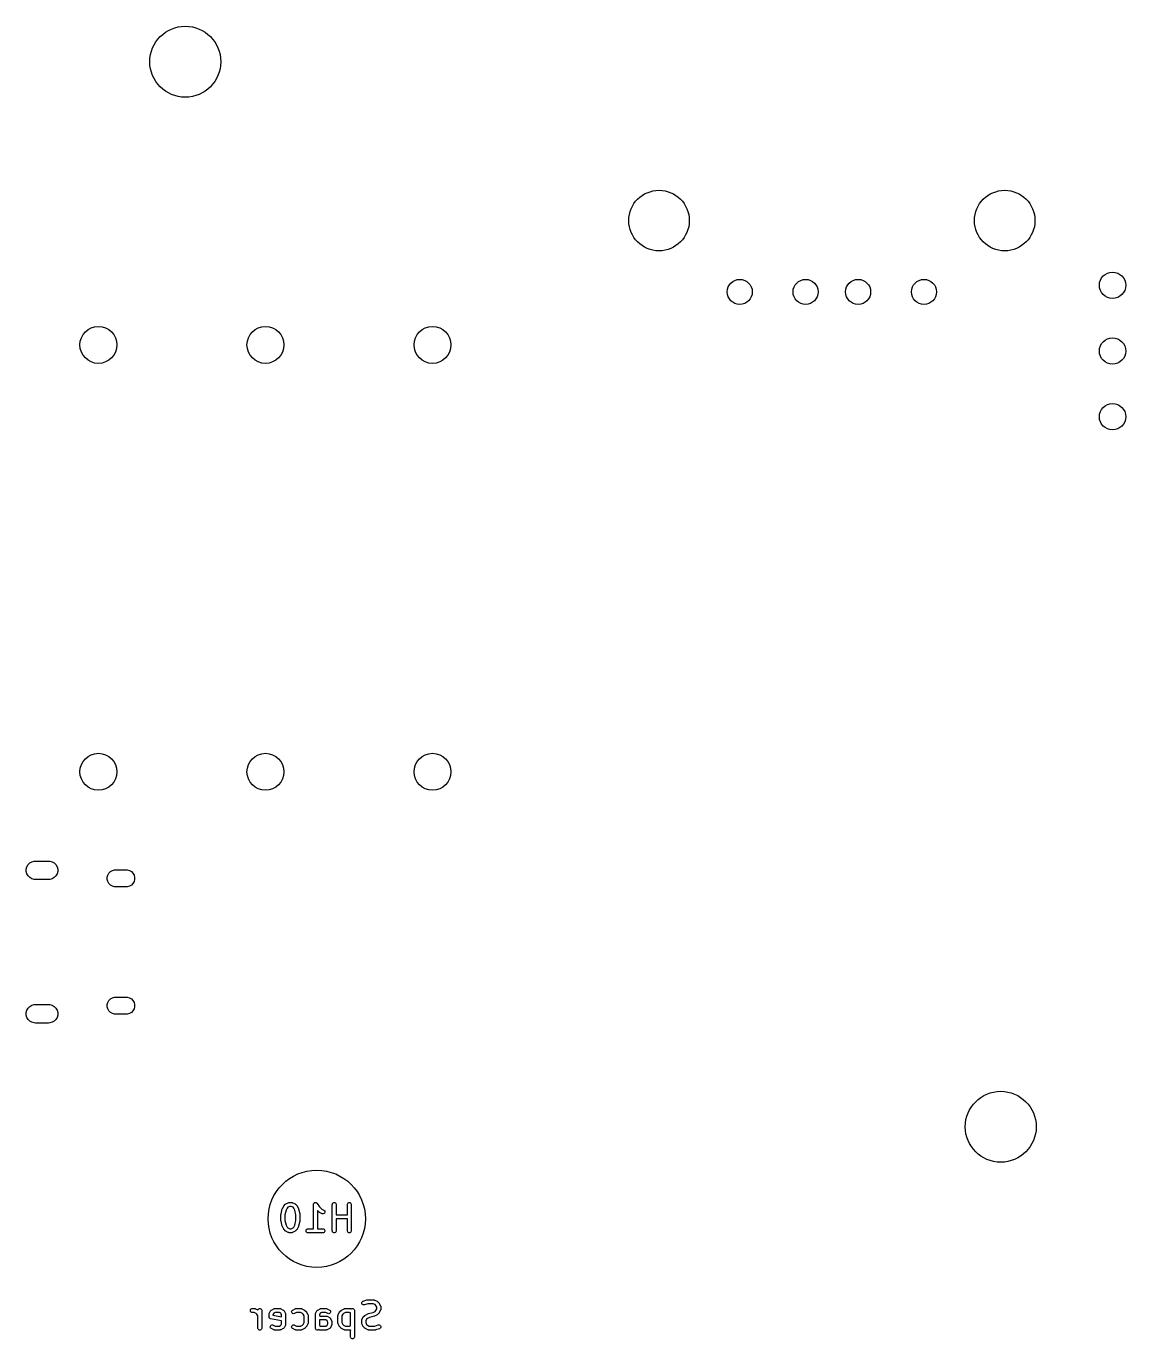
# Model space of a CAD drawing. Extents: x 0.75 to 7.44, y -5.09 to -0.74.
# Drawn here: x 0.746 to 2.392, y -2.817 to -0.852 of the extents above; entities that cross this region are included whole.
import ezdxf

# ---------------------------------------------------------------- set-up
doc = ezdxf.new("R2010")
doc.units = 0
doc.header["$MEASUREMENT"] = 0
doc.layers.add('BLACK', color=7, linetype='CONTINUOUS')

msp = doc.modelspace()

# ---------------------------------------------------------------- linework, layer by layer
at = {"layer": 'BLACK', "linetype": 'CONTINUOUS'}
for p, q in [((0.7548, -2.1032), (0.7582, -2.1023)), ((0.7582, -2.1023), (0.76, -2.1022)), ((0.76, -2.1022), (0.7797, -2.1022)), ((0.7797, -2.1022), (0.7815, -2.1023)), ((0.7815, -2.1023), (0.785, -2.1032)), ((0.7464, -2.1141), (0.7473, -2.1107)), ((0.7464, -2.1177), (0.7464, -2.1141)), ((0.7473, -2.1212), (0.7464, -2.1177)), ((0.7473, -2.1107), (0.7491, -2.1076)), ((0.7491, -2.1243), (0.7473, -2.1212)), ((0.7491, -2.1076), (0.7517, -2.105)), ((0.7517, -2.105), (0.7548, -2.1032)), ((0.785, -2.1032), (0.7881, -2.105)), ((0.7881, -2.105), (0.7907, -2.1076)), ((0.7907, -2.1076), (0.7925, -2.1107)), ((0.7925, -2.1212), (0.7907, -2.1243)), ((0.7925, -2.1107), (0.7934, -2.1141)), ((0.7934, -2.1177), (0.7925, -2.1212)), ((0.7934, -2.1141), (0.7934, -2.1177)), ((0.8683, -2.1233), (0.87, -2.1204)), ((0.87, -2.1204), (0.8723, -2.118)), ((0.8723, -2.118), (0.8752, -2.1163)), ((0.8752, -2.1163), (0.8784, -2.1155)), ((0.8784, -2.1155), (0.8801, -2.1154)), ((0.8801, -2.1154), (0.8959, -2.1154)), ((0.8959, -2.1154), (0.8975, -2.1155)), ((0.8975, -2.1155), (0.9008, -2.1163)), ((0.9008, -2.1163), (0.9037, -2.118)), ((0.9037, -2.118), (0.906, -2.1204)), ((0.906, -2.1204), (0.9077, -2.1233)), ((0.7517, -2.1269), (0.7491, -2.1243)), ((0.7548, -2.1287), (0.7517, -2.1269)), ((0.7582, -2.1296), (0.7548, -2.1287)), ((0.76, -2.1297), (0.7582, -2.1296)), ((0.7797, -2.1297), (0.76, -2.1297)), ((0.7815, -2.1296), (0.7797, -2.1297)), ((0.785, -2.1287), (0.7815, -2.1296)), ((0.7881, -2.1269), (0.785, -2.1287)), ((0.7907, -2.1243), (0.7881, -2.1269)), ((0.8674, -2.1265), (0.8683, -2.1233)), ((0.8674, -2.1298), (0.8674, -2.1265)), ((0.8683, -2.133), (0.8674, -2.1298)), ((0.87, -2.1359), (0.8683, -2.133)), ((0.8723, -2.1383), (0.87, -2.1359)), ((0.8752, -2.14), (0.8723, -2.1383)), ((0.8784, -2.1408), (0.8752, -2.14)), ((0.8801, -2.1409), (0.8784, -2.1408)), ((0.8959, -2.1409), (0.8801, -2.1409)), ((0.8975, -2.1408), (0.8959, -2.1409)), ((0.9008, -2.14), (0.8975, -2.1408)), ((0.9037, -2.1383), (0.9008, -2.14)), ((0.906, -2.1359), (0.9037, -2.1383)), ((0.9077, -2.133), (0.906, -2.1359)), ((0.9077, -2.1233), (0.9086, -2.1265)), ((0.9086, -2.1298), (0.9077, -2.133)), ((0.9086, -2.1265), (0.9086, -2.1298)), ((0.7517, -2.32), (0.7548, -2.3182)), ((0.7548, -2.3182), (0.7582, -2.3172)), ((0.7582, -2.3172), (0.76, -2.3171)), ((0.76, -2.3171), (0.7797, -2.3171)), ((0.7797, -2.3171), (0.7815, -2.3172)), ((0.7815, -2.3172), (0.785, -2.3182)), ((0.785, -2.3182), (0.7881, -2.32)), ((0.8674, -2.317), (0.8683, -2.3138)), ((0.8674, -2.3204), (0.8674, -2.317)), ((0.8683, -2.3138), (0.87, -2.3109)), ((0.87, -2.3109), (0.8723, -2.3085)), ((0.8723, -2.3085), (0.8752, -2.3069)), ((0.8752, -2.3069), (0.8784, -2.306)), ((0.8784, -2.306), (0.8801, -2.3059)), ((0.8801, -2.3059), (0.8959, -2.3059)), ((0.8959, -2.3059), (0.8975, -2.306)), ((0.8975, -2.306), (0.9008, -2.3069)), ((0.9008, -2.3069), (0.9037, -2.3085)), ((0.9037, -2.3085), (0.906, -2.3109)), ((0.906, -2.3109), (0.9077, -2.3138)), ((0.9077, -2.3138), (0.9086, -2.317)), ((0.9086, -2.317), (0.9086, -2.3204)), ((0.7464, -2.3291), (0.7473, -2.3256)), ((0.7464, -2.3327), (0.7464, -2.3291)), ((0.7473, -2.3362), (0.7464, -2.3327)), ((0.7473, -2.3256), (0.7491, -2.3225)), ((0.7491, -2.3393), (0.7473, -2.3362)), ((0.7491, -2.3225), (0.7517, -2.32)), ((0.7881, -2.32), (0.7907, -2.3225)), ((0.7907, -2.3225), (0.7925, -2.3256)), ((0.7925, -2.3362), (0.7907, -2.3393)), ((0.7925, -2.3256), (0.7934, -2.3291)), ((0.7934, -2.3327), (0.7925, -2.3362)), ((0.7934, -2.3291), (0.7934, -2.3327)), ((0.8683, -2.3236), (0.8674, -2.3204)), ((0.87, -2.3265), (0.8683, -2.3236)), ((0.8723, -2.3289), (0.87, -2.3265)), ((0.8752, -2.3305), (0.8723, -2.3289)), ((0.8784, -2.3314), (0.8752, -2.3305)), ((0.8801, -2.3315), (0.8784, -2.3314)), ((0.8959, -2.3315), (0.8801, -2.3315)), ((0.8975, -2.3314), (0.8959, -2.3315)), ((0.9008, -2.3305), (0.8975, -2.3314)), ((0.9037, -2.3289), (0.9008, -2.3305)), ((0.906, -2.3265), (0.9037, -2.3289)), ((0.9077, -2.3236), (0.906, -2.3265)), ((0.9086, -2.3204), (0.9077, -2.3236)), ((0.7517, -2.3418), (0.7491, -2.3393)), ((0.7548, -2.3436), (0.7517, -2.3418)), ((0.7582, -2.3446), (0.7548, -2.3436)), ((0.76, -2.3447), (0.7582, -2.3446)), ((0.7797, -2.3447), (0.76, -2.3447)), ((0.7815, -2.3446), (0.7797, -2.3447)), ((0.785, -2.3436), (0.7815, -2.3446)), ((0.7881, -2.3418), (0.785, -2.3436)), ((0.7907, -2.3393), (0.7881, -2.3418)), ((1.1385, -2.6137), (1.1391, -2.6135)), ((1.1391, -2.6135), (1.1392, -2.6135)), ((1.1392, -2.6135), (1.1393, -2.6134)), ((1.1393, -2.6134), (1.1399, -2.6134)), ((1.1399, -2.6134), (1.1436, -2.6134)), ((1.1436, -2.6134), (1.1442, -2.6134)), ((1.1442, -2.6134), (1.1443, -2.6135)), ((1.1443, -2.6135), (1.1444, -2.6135)), ((1.1444, -2.6135), (1.1449, -2.6137)), ((1.1784, -2.6135), (1.1787, -2.6134)), ((1.1787, -2.6134), (1.1789, -2.6134)), ((1.1789, -2.6134), (1.1792, -2.6134)), ((1.1792, -2.6134), (1.1795, -2.6134)), ((1.1795, -2.6134), (1.1798, -2.6134)), ((1.1798, -2.6134), (1.1801, -2.6135)), ((1.2057, -2.6139), (1.2068, -2.6134)), ((1.2068, -2.6134), (1.2079, -2.6134)), ((1.2079, -2.6134), (1.209, -2.6139)), ((1.2282, -2.6139), (1.2293, -2.6134)), ((1.2293, -2.6134), (1.2304, -2.6134)), ((1.2304, -2.6134), (1.2315, -2.6139)), ((1.1275, -2.6312), (1.1276, -2.631)), ((1.1275, -2.6313), (1.1275, -2.6312)), ((1.1275, -2.6312), (1.1275, -2.6312)), ((1.1275, -2.6407), (1.1275, -2.6313)), ((1.1276, -2.6306), (1.1295, -2.6231)), ((1.1276, -2.6307), (1.1276, -2.6306)), ((1.1276, -2.6308), (1.1276, -2.6307)), ((1.1276, -2.631), (1.1276, -2.6308)), ((1.1295, -2.6231), (1.1296, -2.6228)), ((1.1295, -2.6231), (1.1295, -2.6231)), ((1.1295, -2.6231), (1.1295, -2.6231)), ((1.1296, -2.6228), (1.1297, -2.6226)), ((1.1297, -2.6225), (1.1316, -2.6188)), ((1.1297, -2.6226), (1.1297, -2.6225)), ((1.1297, -2.6226), (1.1297, -2.6226)), ((1.1316, -2.6188), (1.1317, -2.6185)), ((1.1317, -2.6185), (1.1318, -2.6184)), ((1.1318, -2.6184), (1.1319, -2.6183)), ((1.1318, -2.6184), (1.1318, -2.6184)), ((1.1319, -2.6183), (1.132, -2.6182)), ((1.132, -2.6182), (1.1321, -2.618)), ((1.1321, -2.618), (1.134, -2.6161)), ((1.1351, -2.6249), (1.1334, -2.6317)), ((1.1334, -2.6317), (1.1334, -2.6403)), ((1.134, -2.6161), (1.1342, -2.6159)), ((1.1342, -2.6159), (1.1343, -2.6159)), ((1.1343, -2.6159), (1.1344, -2.6158)), ((1.1344, -2.6158), (1.1345, -2.6158)), ((1.1345, -2.6157), (1.1348, -2.6156)), ((1.1345, -2.6158), (1.1345, -2.6157)), ((1.1348, -2.6156), (1.1385, -2.6137)), ((1.1367, -2.6218), (1.1351, -2.6249)), ((1.1379, -2.6206), (1.1367, -2.6218)), ((1.1406, -2.6193), (1.1379, -2.6206)), ((1.1429, -2.6193), (1.1406, -2.6193)), ((1.1456, -2.6206), (1.1429, -2.6193)), ((1.1449, -2.6137), (1.1487, -2.6156)), ((1.1468, -2.6218), (1.1456, -2.6206)), ((1.1483, -2.6249), (1.1468, -2.6218)), ((1.15, -2.6317), (1.1483, -2.6249)), ((1.1487, -2.6156), (1.1489, -2.6157)), ((1.1489, -2.6157), (1.149, -2.6158)), ((1.149, -2.6158), (1.1491, -2.6158)), ((1.1491, -2.6158), (1.1492, -2.6159)), ((1.1492, -2.6159), (1.1492, -2.6159)), ((1.1492, -2.6159), (1.1494, -2.6161)), ((1.1494, -2.6161), (1.1513, -2.618)), ((1.15, -2.6403), (1.15, -2.6317)), ((1.1513, -2.618), (1.1515, -2.6182)), ((1.1515, -2.6182), (1.1516, -2.6183)), ((1.1516, -2.6183), (1.1516, -2.6184)), ((1.1516, -2.6184), (1.1517, -2.6184)), ((1.1517, -2.6184), (1.1517, -2.6185)), ((1.1517, -2.6185), (1.1519, -2.6188)), ((1.1519, -2.6188), (1.1537, -2.6225)), ((1.1537, -2.6225), (1.1538, -2.6226)), ((1.1538, -2.6226), (1.1538, -2.6226)), ((1.1538, -2.6226), (1.1539, -2.6228)), ((1.1539, -2.6228), (1.154, -2.6231)), ((1.154, -2.6231), (1.154, -2.6231)), ((1.154, -2.6231), (1.154, -2.6231)), ((1.154, -2.6231), (1.1558, -2.6306)), ((1.1558, -2.6306), (1.1559, -2.6307)), ((1.1559, -2.6307), (1.1559, -2.6308)), ((1.1559, -2.6308), (1.1559, -2.631)), ((1.1559, -2.631), (1.1559, -2.6312)), ((1.1559, -2.6312), (1.1559, -2.6312)), ((1.1559, -2.6312), (1.1559, -2.6313)), ((1.1559, -2.6313), (1.1559, -2.6407)), ((1.1763, -2.6158), (1.1764, -2.6155)), ((1.1763, -2.6163), (1.1763, -2.6158)), ((1.1763, -2.6527), (1.1763, -2.6163)), ((1.1763, -2.6163), (1.1763, -2.6163)), ((1.1763, -2.6163), (1.1763, -2.6163)), ((1.1763, -2.6163), (1.1763, -2.6163)), ((1.1764, -2.6155), (1.1765, -2.6152)), ((1.1765, -2.6152), (1.1767, -2.615)), ((1.1767, -2.615), (1.1768, -2.6147)), ((1.1768, -2.6147), (1.177, -2.6145)), ((1.177, -2.6145), (1.1771, -2.6142)), ((1.1771, -2.6142), (1.1774, -2.6141)), ((1.1774, -2.6141), (1.1776, -2.6139)), ((1.1776, -2.6139), (1.1779, -2.6138)), ((1.1779, -2.6138), (1.1781, -2.6136)), ((1.1781, -2.6136), (1.1784, -2.6135)), ((1.1801, -2.6135), (1.1804, -2.6136)), ((1.1804, -2.6136), (1.1806, -2.6138)), ((1.1806, -2.6138), (1.1809, -2.6139)), ((1.1809, -2.6139), (1.1811, -2.6141)), ((1.1811, -2.6141), (1.1813, -2.6142)), ((1.1813, -2.6142), (1.1817, -2.6147)), ((1.1817, -2.6147), (1.1817, -2.6147)), ((1.1817, -2.6147), (1.1817, -2.6147)), ((1.1817, -2.6147), (1.1817, -2.6147)), ((1.1817, -2.6147), (1.1853, -2.6201)), ((1.1846, -2.6278), (1.1822, -2.6253)), ((1.1822, -2.6253), (1.1822, -2.6527)), ((1.1849, -2.628), (1.1846, -2.6278)), ((1.185, -2.6281), (1.1849, -2.628)), ((1.1849, -2.628), (1.1849, -2.628)), ((1.1851, -2.6282), (1.185, -2.6281)), ((1.1852, -2.6282), (1.1851, -2.6282)), ((1.1854, -2.6283), (1.1852, -2.6282)), ((1.1853, -2.6201), (1.1885, -2.6233)), ((1.1892, -2.6302), (1.1854, -2.6283)), ((1.1885, -2.6233), (1.1918, -2.6249)), ((1.1897, -2.6304), (1.1892, -2.6302)), ((1.1908, -2.6305), (1.1897, -2.6304)), ((1.1919, -2.6301), (1.1908, -2.6305)), ((1.1918, -2.6249), (1.1923, -2.6252)), ((1.1928, -2.6294), (1.1919, -2.6301)), ((1.1923, -2.6252), (1.193, -2.6261)), ((1.1933, -2.6284), (1.1928, -2.6294)), ((1.193, -2.6261), (1.1934, -2.6272)), ((1.1934, -2.6272), (1.1933, -2.6284)), ((1.2044, -2.6163), (1.2045, -2.6158)), ((1.2044, -2.6557), (1.2044, -2.6163)), ((1.2045, -2.6158), (1.2049, -2.6147)), ((1.2049, -2.6147), (1.2057, -2.6139)), ((1.209, -2.6139), (1.2098, -2.6147)), ((1.2098, -2.6147), (1.2102, -2.6158)), ((1.2102, -2.6158), (1.2103, -2.6163)), ((1.2103, -2.6163), (1.2103, -2.6321)), ((1.2103, -2.6321), (1.2269, -2.6321)), ((1.2269, -2.6163), (1.227, -2.6158)), ((1.2269, -2.6321), (1.2269, -2.6163)), ((1.227, -2.6158), (1.2274, -2.6147)), ((1.2274, -2.6147), (1.2282, -2.6139)), ((1.2315, -2.6139), (1.2323, -2.6147)), ((1.2323, -2.6147), (1.2327, -2.6158)), ((1.2327, -2.6158), (1.2328, -2.6163)), ((1.2328, -2.6163), (1.2328, -2.6557)), ((1.1275, -2.6408), (1.1275, -2.6407)), ((1.1276, -2.6411), (1.1275, -2.6408)), ((1.1275, -2.6408), (1.1275, -2.6408)), ((1.1276, -2.6413), (1.1276, -2.6411)), ((1.1276, -2.6414), (1.1276, -2.6413)), ((1.1276, -2.6413), (1.1276, -2.6413)), ((1.1295, -2.6489), (1.1276, -2.6414)), ((1.1295, -2.649), (1.1295, -2.6489)), ((1.1296, -2.6492), (1.1295, -2.649)), ((1.1295, -2.649), (1.1295, -2.649)), ((1.1297, -2.6495), (1.1296, -2.6492)), ((1.1316, -2.6533), (1.1297, -2.6495)), ((1.1297, -2.6495), (1.1297, -2.6495)), ((1.1297, -2.6495), (1.1297, -2.6495)), ((1.1334, -2.6403), (1.1351, -2.6472)), ((1.1351, -2.6472), (1.1367, -2.6502)), ((1.1367, -2.6502), (1.1379, -2.6514)), ((1.1379, -2.6514), (1.1406, -2.6527)), ((1.1406, -2.6527), (1.1429, -2.6527)), ((1.1429, -2.6527), (1.1456, -2.6514)), ((1.1456, -2.6514), (1.1468, -2.6502)), ((1.1468, -2.6502), (1.1483, -2.6472)), ((1.1483, -2.6472), (1.15, -2.6403)), ((1.1537, -2.6495), (1.1519, -2.6533)), ((1.1538, -2.6495), (1.1537, -2.6495)), ((1.1539, -2.6492), (1.1538, -2.6495)), ((1.1538, -2.6495), (1.1538, -2.6495)), ((1.154, -2.649), (1.1539, -2.6492)), ((1.1558, -2.6414), (1.154, -2.6489)), ((1.154, -2.6489), (1.154, -2.649)), ((1.154, -2.649), (1.154, -2.649)), ((1.1559, -2.6413), (1.1558, -2.6414)), ((1.1559, -2.6407), (1.1559, -2.6408)), ((1.1559, -2.6408), (1.1559, -2.6408)), ((1.1559, -2.6408), (1.1559, -2.6411)), ((1.1559, -2.6411), (1.1559, -2.6413)), ((1.1559, -2.6413), (1.1559, -2.6413)), ((1.1674, -2.6528), (1.168, -2.6527)), ((1.168, -2.6527), (1.1763, -2.6527)), ((1.1822, -2.6527), (1.1905, -2.6527)), ((1.1905, -2.6527), (1.1911, -2.6528)), ((1.2269, -2.638), (1.2103, -2.638)), ((1.2103, -2.638), (1.2103, -2.6557)), ((1.2269, -2.6557), (1.2269, -2.638)), ((1.1317, -2.6535), (1.1316, -2.6533)), ((1.1318, -2.6536), (1.1317, -2.6535)), ((1.1318, -2.6537), (1.1318, -2.6536)), ((1.1319, -2.6538), (1.1318, -2.6537)), ((1.132, -2.6538), (1.1319, -2.6538)), ((1.1321, -2.654), (1.132, -2.6538)), ((1.134, -2.6559), (1.1321, -2.654)), ((1.1342, -2.6561), (1.134, -2.6559)), ((1.1343, -2.6562), (1.1342, -2.6561)), ((1.1344, -2.6562), (1.1343, -2.6562)), ((1.1345, -2.6563), (1.1344, -2.6562)), ((1.1348, -2.6565), (1.1345, -2.6563)), ((1.1345, -2.6563), (1.1345, -2.6563)), ((1.1385, -2.6583), (1.1348, -2.6565)), ((1.1391, -2.6585), (1.1385, -2.6583)), ((1.1392, -2.6586), (1.1391, -2.6585)), ((1.1393, -2.6586), (1.1392, -2.6586)), ((1.1399, -2.6587), (1.1393, -2.6586)), ((1.1436, -2.6587), (1.1399, -2.6587)), ((1.1442, -2.6586), (1.1436, -2.6587)), ((1.1443, -2.6586), (1.1442, -2.6586)), ((1.1444, -2.6585), (1.1443, -2.6586)), ((1.1449, -2.6583), (1.1444, -2.6585)), ((1.1487, -2.6565), (1.1449, -2.6583)), ((1.1489, -2.6563), (1.1487, -2.6565)), ((1.149, -2.6563), (1.1489, -2.6563)), ((1.1491, -2.6562), (1.149, -2.6563)), ((1.1492, -2.6562), (1.1491, -2.6562)), ((1.1494, -2.6559), (1.1492, -2.6561)), ((1.1492, -2.6561), (1.1492, -2.6562)), ((1.1513, -2.654), (1.1494, -2.6559)), ((1.1515, -2.6538), (1.1513, -2.654)), ((1.1516, -2.6538), (1.1515, -2.6538)), ((1.1517, -2.6536), (1.1516, -2.6537)), ((1.1516, -2.6537), (1.1516, -2.6538)), ((1.1519, -2.6533), (1.1517, -2.6535)), ((1.1517, -2.6535), (1.1517, -2.6536)), ((1.1651, -2.6551), (1.1655, -2.6541)), ((1.1651, -2.6563), (1.1651, -2.6551)), ((1.1655, -2.6573), (1.1651, -2.6563)), ((1.1655, -2.6541), (1.1663, -2.6532)), ((1.1663, -2.6582), (1.1655, -2.6573)), ((1.1663, -2.6532), (1.1674, -2.6528)), ((1.1674, -2.6586), (1.1663, -2.6582)), ((1.168, -2.6587), (1.1674, -2.6586)), ((1.1905, -2.6587), (1.168, -2.6587)), ((1.1911, -2.6586), (1.1905, -2.6587)), ((1.1911, -2.6528), (1.1921, -2.6532)), ((1.1921, -2.6582), (1.1911, -2.6586)), ((1.1921, -2.6532), (1.1929, -2.6541)), ((1.1929, -2.6573), (1.1921, -2.6582)), ((1.1929, -2.6541), (1.1934, -2.6551)), ((1.1934, -2.6563), (1.1929, -2.6573)), ((1.1934, -2.6551), (1.1934, -2.6563)), ((1.2045, -2.6563), (1.2044, -2.6557)), ((1.2049, -2.6573), (1.2045, -2.6563)), ((1.2057, -2.6582), (1.2049, -2.6573)), ((1.2068, -2.6586), (1.2057, -2.6582)), ((1.2079, -2.6586), (1.2068, -2.6586)), ((1.209, -2.6582), (1.2079, -2.6586)), ((1.2098, -2.6573), (1.209, -2.6582)), ((1.2102, -2.6563), (1.2098, -2.6573)), ((1.2103, -2.6557), (1.2102, -2.6563)), ((1.227, -2.6563), (1.2269, -2.6557)), ((1.2274, -2.6573), (1.227, -2.6563)), ((1.2282, -2.6582), (1.2274, -2.6573)), ((1.2293, -2.6586), (1.2282, -2.6582)), ((1.2304, -2.6586), (1.2293, -2.6586)), ((1.2315, -2.6582), (1.2304, -2.6586)), ((1.2323, -2.6573), (1.2315, -2.6582)), ((1.2327, -2.6563), (1.2323, -2.6573)), ((1.2328, -2.6557), (1.2327, -2.6563)), ((1.2485, -2.7642), (1.2486, -2.7631)), ((1.2488, -2.7653), (1.2485, -2.7642)), ((1.2486, -2.7631), (1.2491, -2.7621)), ((1.2496, -2.7662), (1.2488, -2.7653)), ((1.2491, -2.7621), (1.2499, -2.7613)), ((1.2506, -2.7667), (1.2496, -2.7662)), ((1.2499, -2.7613), (1.2505, -2.7611)), ((1.2505, -2.7611), (1.2561, -2.7592)), ((1.2518, -2.7668), (1.2506, -2.7667)), ((1.2523, -2.7667), (1.2518, -2.7668)), ((1.2575, -2.765), (1.2523, -2.7667)), ((1.2561, -2.7592), (1.2564, -2.7591)), ((1.2564, -2.7591), (1.2565, -2.7591)), ((1.2565, -2.7591), (1.2566, -2.7591)), ((1.2566, -2.7591), (1.2567, -2.7591)), ((1.2567, -2.7591), (1.257, -2.759)), ((1.2567, -2.7591), (1.2567, -2.7591)), ((1.257, -2.759), (1.2664, -2.759)), ((1.2657, -2.765), (1.2575, -2.765)), ((1.2684, -2.7663), (1.2657, -2.765)), ((1.2664, -2.759), (1.267, -2.7591)), ((1.267, -2.7591), (1.2671, -2.7591)), ((1.2671, -2.7591), (1.2672, -2.7592)), ((1.2672, -2.7592), (1.2677, -2.7594)), ((1.2677, -2.7594), (1.2715, -2.7612)), ((1.2696, -2.7675), (1.2684, -2.7663)), ((1.271, -2.7702), (1.2696, -2.7675)), ((1.271, -2.7726), (1.271, -2.7702)), ((1.2715, -2.7612), (1.2717, -2.7614)), ((1.2717, -2.7614), (1.2718, -2.7614)), ((1.2718, -2.7614), (1.2719, -2.7615)), ((1.2719, -2.7615), (1.272, -2.7615)), ((1.272, -2.7615), (1.272, -2.7616)), ((1.272, -2.7616), (1.2722, -2.7618)), ((1.2722, -2.7618), (1.2741, -2.7637)), ((1.2741, -2.7637), (1.2743, -2.7639)), ((1.2743, -2.7639), (1.2744, -2.7639)), ((1.2744, -2.7639), (1.2744, -2.764)), ((1.2744, -2.764), (1.2745, -2.7641)), ((1.2745, -2.7641), (1.2745, -2.7642)), ((1.2745, -2.7642), (1.2747, -2.7644)), ((1.2747, -2.7644), (1.2765, -2.7682)), ((1.2765, -2.7682), (1.2768, -2.7687)), ((1.2768, -2.7687), (1.2768, -2.7688)), ((1.2768, -2.7688), (1.2768, -2.7689)), ((1.2768, -2.7689), (1.2769, -2.7695)), ((1.2769, -2.7695), (1.2769, -2.7732)), ((1.0817, -2.7745), (1.0821, -2.7735)), ((1.0817, -2.7757), (1.0817, -2.7745)), ((1.0821, -2.7768), (1.0817, -2.7757)), ((1.0821, -2.7735), (1.0829, -2.7727)), ((1.0829, -2.7776), (1.0821, -2.7768)), ((1.0829, -2.7727), (1.084, -2.7722)), ((1.084, -2.778), (1.0829, -2.7776)), ((1.084, -2.7722), (1.0846, -2.7722)), ((1.0846, -2.7781), (1.084, -2.778)), ((1.0846, -2.7722), (1.0883, -2.7722)), ((1.0876, -2.7781), (1.0846, -2.7781)), ((1.0903, -2.7794), (1.0876, -2.7781)), ((1.0883, -2.7722), (1.0889, -2.7722)), ((1.0889, -2.7722), (1.089, -2.7723)), ((1.089, -2.7723), (1.0891, -2.7723)), ((1.0891, -2.7723), (1.0896, -2.7725)), ((1.0896, -2.7725), (1.093, -2.7742)), ((1.0915, -2.7806), (1.0903, -2.7794)), ((1.0928, -2.7833), (1.0915, -2.7806)), ((1.0928, -2.8014), (1.0928, -2.7833)), ((1.093, -2.7742), (1.0933, -2.7735)), ((1.0933, -2.7735), (1.0942, -2.7727)), ((1.0942, -2.7727), (1.0952, -2.7722)), ((1.0952, -2.7722), (1.0964, -2.7722)), ((1.0964, -2.7722), (1.0974, -2.7727)), ((1.0974, -2.7727), (1.0983, -2.7735)), ((1.0983, -2.7735), (1.0987, -2.7745)), ((1.0987, -2.7745), (1.0988, -2.7751)), ((1.0988, -2.7751), (1.0988, -2.8014)), ((1.1097, -2.7807), (1.1098, -2.7802)), ((1.1097, -2.7845), (1.1097, -2.7807)), ((1.1098, -2.7851), (1.1097, -2.7845)), ((1.1098, -2.78), (1.11, -2.7794)), ((1.1098, -2.7801), (1.1098, -2.78)), ((1.1098, -2.7802), (1.1098, -2.7801)), ((1.1099, -2.7853), (1.1098, -2.7851)), ((1.1099, -2.7856), (1.1099, -2.7853)), ((1.1101, -2.7859), (1.1099, -2.7856)), ((1.11, -2.7794), (1.1119, -2.7757)), ((1.1102, -2.7861), (1.1101, -2.7859)), ((1.1104, -2.7863), (1.1102, -2.7861)), ((1.1106, -2.7866), (1.1104, -2.7863)), ((1.1108, -2.7867), (1.1106, -2.7866)), ((1.111, -2.787), (1.1108, -2.7867)), ((1.1113, -2.7871), (1.111, -2.787)), ((1.1115, -2.7872), (1.1113, -2.7871)), ((1.1121, -2.7874), (1.1115, -2.7872)), ((1.1119, -2.7757), (1.112, -2.7756)), ((1.112, -2.7755), (1.1122, -2.7752)), ((1.112, -2.7756), (1.112, -2.7755)), ((1.112, -2.7755), (1.112, -2.7755)), ((1.1285, -2.7907), (1.1121, -2.7874)), ((1.1122, -2.7752), (1.1125, -2.7749)), ((1.1125, -2.7749), (1.1127, -2.7747)), ((1.1127, -2.7747), (1.113, -2.7745)), ((1.113, -2.7745), (1.1131, -2.7744)), ((1.1131, -2.7744), (1.1131, -2.7744)), ((1.1131, -2.7744), (1.1132, -2.7744)), ((1.1132, -2.7744), (1.117, -2.7725)), ((1.1167, -2.7792), (1.1156, -2.7814)), ((1.1156, -2.7814), (1.1156, -2.7821)), ((1.1156, -2.7821), (1.1285, -2.7846)), ((1.119, -2.7781), (1.1167, -2.7792)), ((1.117, -2.7725), (1.1175, -2.7723)), ((1.1175, -2.7723), (1.1176, -2.7723)), ((1.1176, -2.7723), (1.1177, -2.7722)), ((1.1177, -2.7722), (1.1183, -2.7722)), ((1.1183, -2.7722), (1.1258, -2.7722)), ((1.1251, -2.7781), (1.119, -2.7781)), ((1.1273, -2.7792), (1.1251, -2.7781)), ((1.1258, -2.7722), (1.1264, -2.7722)), ((1.1264, -2.7722), (1.1265, -2.7723)), ((1.1265, -2.7723), (1.1266, -2.7723)), ((1.1266, -2.7723), (1.1271, -2.7725)), ((1.1271, -2.7725), (1.1309, -2.7744)), ((1.1285, -2.7814), (1.1273, -2.7792)), ((1.1285, -2.7846), (1.1285, -2.7814)), ((1.1309, -2.7744), (1.131, -2.7744)), ((1.131, -2.7744), (1.131, -2.7744)), ((1.131, -2.7744), (1.1311, -2.7745)), ((1.1311, -2.7745), (1.1314, -2.7747)), ((1.1314, -2.7747), (1.1316, -2.7749)), ((1.1316, -2.7749), (1.1319, -2.7752)), ((1.1319, -2.7752), (1.1321, -2.7755)), ((1.1321, -2.7755), (1.1321, -2.7755)), ((1.1321, -2.7755), (1.1321, -2.7756)), ((1.1321, -2.7756), (1.1322, -2.7757)), ((1.1322, -2.7757), (1.1341, -2.7794)), ((1.1341, -2.7794), (1.1343, -2.78)), ((1.1343, -2.78), (1.1343, -2.7801)), ((1.1343, -2.7801), (1.1343, -2.7802)), ((1.1343, -2.7802), (1.1344, -2.7807)), ((1.1344, -2.7807), (1.1344, -2.7957)), ((1.1435, -2.7766), (1.1439, -2.7755)), ((1.1436, -2.7778), (1.1435, -2.7766)), ((1.1441, -2.7788), (1.1436, -2.7778)), ((1.1439, -2.7755), (1.1446, -2.7747)), ((1.145, -2.7796), (1.1441, -2.7788)), ((1.1446, -2.7747), (1.1451, -2.7744)), ((1.146, -2.7799), (1.145, -2.7796)), ((1.1451, -2.7744), (1.1488, -2.7725)), ((1.1472, -2.7798), (1.146, -2.7799)), ((1.1477, -2.7796), (1.1472, -2.7798)), ((1.1509, -2.7781), (1.1477, -2.7796)), ((1.1488, -2.7725), (1.1494, -2.7723)), ((1.1494, -2.7723), (1.1495, -2.7723)), ((1.1495, -2.7723), (1.1496, -2.7722)), ((1.1496, -2.7722), (1.1502, -2.7722)), ((1.1502, -2.7722), (1.1577, -2.7722)), ((1.157, -2.7781), (1.1509, -2.7781)), ((1.1597, -2.7794), (1.157, -2.7781)), ((1.1577, -2.7722), (1.1582, -2.7722)), ((1.1582, -2.7722), (1.1583, -2.7723)), ((1.1583, -2.7723), (1.1584, -2.7723)), ((1.1584, -2.7723), (1.159, -2.7725)), ((1.159, -2.7725), (1.1627, -2.7744)), ((1.1609, -2.7806), (1.1597, -2.7794)), ((1.1622, -2.7833), (1.1609, -2.7806)), ((1.1622, -2.7932), (1.1622, -2.7833)), ((1.1627, -2.7744), (1.163, -2.7745)), ((1.163, -2.7745), (1.1631, -2.7745)), ((1.1631, -2.7745), (1.1631, -2.7746)), ((1.1631, -2.7746), (1.1632, -2.7747)), ((1.1632, -2.7747), (1.1633, -2.7747)), ((1.1633, -2.7747), (1.1635, -2.7749)), ((1.1635, -2.7749), (1.1654, -2.7768)), ((1.1654, -2.7768), (1.1656, -2.777)), ((1.1656, -2.777), (1.1656, -2.7771)), ((1.1656, -2.7771), (1.1657, -2.7772)), ((1.1657, -2.7772), (1.1657, -2.7772)), ((1.1657, -2.7772), (1.1658, -2.7773)), ((1.1658, -2.7773), (1.1659, -2.7776)), ((1.1659, -2.7776), (1.1678, -2.7813)), ((1.1678, -2.7813), (1.168, -2.7818)), ((1.168, -2.7818), (1.168, -2.7819)), ((1.168, -2.7819), (1.1681, -2.782)), ((1.1681, -2.782), (1.1681, -2.7826)), ((1.1681, -2.7826), (1.1681, -2.7939)), ((1.1791, -2.7802), (1.1792, -2.7801)), ((1.1791, -2.7807), (1.1791, -2.7802)), ((1.1791, -2.8014), (1.1791, -2.7807)), ((1.1792, -2.78), (1.1794, -2.7794)), ((1.1792, -2.7801), (1.1792, -2.78)), ((1.1794, -2.7794), (1.1813, -2.7757)), ((1.1813, -2.7756), (1.1813, -2.7755)), ((1.1813, -2.7755), (1.1814, -2.7755)), ((1.1813, -2.7757), (1.1813, -2.7756)), ((1.1814, -2.7755), (1.1816, -2.7752)), ((1.1816, -2.7752), (1.1819, -2.7749)), ((1.1819, -2.7749), (1.1821, -2.7747)), ((1.1821, -2.7747), (1.1824, -2.7745)), ((1.1824, -2.7745), (1.1825, -2.7744)), ((1.1825, -2.7744), (1.1825, -2.7744)), ((1.1825, -2.7744), (1.1826, -2.7744)), ((1.1826, -2.7744), (1.1863, -2.7725)), ((1.1861, -2.7792), (1.185, -2.7814)), ((1.185, -2.7814), (1.185, -2.7827)), ((1.185, -2.7827), (1.1865, -2.7834)), ((1.1851, -2.7892), (1.185, -2.7892)), ((1.185, -2.7892), (1.185, -2.7892)), ((1.185, -2.7892), (1.185, -2.7977)), ((1.1852, -2.7893), (1.1851, -2.7892)), ((1.1858, -2.7893), (1.1852, -2.7893)), ((1.1945, -2.7893), (1.1858, -2.7893)), ((1.1884, -2.7781), (1.1861, -2.7792)), ((1.1863, -2.7725), (1.1869, -2.7723)), ((1.1865, -2.7834), (1.1952, -2.7834)), ((1.1869, -2.7723), (1.187, -2.7723)), ((1.187, -2.7723), (1.1871, -2.7722)), ((1.1871, -2.7722), (1.1877, -2.7722)), ((1.1877, -2.7722), (1.1952, -2.7722)), ((1.1945, -2.7781), (1.1884, -2.7781)), ((1.1976, -2.7796), (1.1945, -2.7781)), ((1.1967, -2.7904), (1.1945, -2.7893)), ((1.1952, -2.7722), (1.1957, -2.7722)), ((1.1952, -2.7834), (1.1957, -2.7835)), ((1.1957, -2.7722), (1.1958, -2.7723)), ((1.1957, -2.7835), (1.1958, -2.7835)), ((1.1958, -2.7723), (1.1959, -2.7723)), ((1.1958, -2.7835), (1.1959, -2.7835)), ((1.1959, -2.7723), (1.1965, -2.7725)), ((1.1959, -2.7835), (1.1965, -2.7837)), ((1.1965, -2.7725), (1.2002, -2.7744)), ((1.1965, -2.7837), (1.2002, -2.7856)), ((1.1981, -2.7798), (1.1976, -2.7796)), ((1.1993, -2.7799), (1.1981, -2.7798)), ((1.2004, -2.7796), (1.1993, -2.7799)), ((1.2002, -2.7744), (1.2007, -2.7747)), ((1.2002, -2.7856), (1.2003, -2.7857)), ((1.2003, -2.7857), (1.2004, -2.7857)), ((1.2012, -2.7788), (1.2004, -2.7796)), ((1.2004, -2.7857), (1.2004, -2.7857)), ((1.2004, -2.7857), (1.2007, -2.7859)), ((1.2007, -2.7747), (1.2015, -2.7755)), ((1.2007, -2.7859), (1.201, -2.7862)), ((1.201, -2.7862), (1.2012, -2.7864)), ((1.2018, -2.7778), (1.2012, -2.7788)), ((1.2012, -2.7864), (1.2014, -2.7867)), ((1.2014, -2.7867), (1.2015, -2.7868)), ((1.2015, -2.7755), (1.2018, -2.7766)), ((1.2015, -2.7868), (1.2015, -2.7868)), ((1.2015, -2.7868), (1.2016, -2.7869)), ((1.2016, -2.7869), (1.2034, -2.7907)), ((1.2018, -2.7766), (1.2018, -2.7778)), ((1.2128, -2.7826), (1.2129, -2.782)), ((1.2128, -2.7939), (1.2128, -2.7826)), ((1.2129, -2.7818), (1.2131, -2.7813)), ((1.2129, -2.7819), (1.2129, -2.7818)), ((1.2129, -2.782), (1.2129, -2.7819)), ((1.2131, -2.7813), (1.215, -2.7776)), ((1.215, -2.7776), (1.2152, -2.7773)), ((1.2152, -2.7773), (1.2152, -2.7772)), ((1.2152, -2.7772), (1.2153, -2.7772)), ((1.2153, -2.7771), (1.2154, -2.777)), ((1.2153, -2.7772), (1.2153, -2.7771)), ((1.2154, -2.777), (1.2156, -2.7768)), ((1.2156, -2.7768), (1.2174, -2.7749)), ((1.2174, -2.7749), (1.2177, -2.7747)), ((1.2177, -2.7747), (1.2178, -2.7746)), ((1.2177, -2.7747), (1.2177, -2.7747)), ((1.2178, -2.7746), (1.2179, -2.7745)), ((1.2179, -2.7745), (1.218, -2.7745)), ((1.218, -2.7745), (1.2182, -2.7744)), ((1.2182, -2.7744), (1.222, -2.7725)), ((1.2201, -2.7806), (1.2187, -2.7833)), ((1.2187, -2.7833), (1.2187, -2.7932)), ((1.2213, -2.7794), (1.2201, -2.7806)), ((1.224, -2.7781), (1.2213, -2.7794)), ((1.222, -2.7725), (1.2225, -2.7723)), ((1.2225, -2.7723), (1.2226, -2.7723)), ((1.2226, -2.7723), (1.2227, -2.7722)), ((1.2227, -2.7722), (1.2233, -2.7722)), ((1.2233, -2.7722), (1.2308, -2.7722)), ((1.2301, -2.7781), (1.224, -2.7781)), ((1.2316, -2.7788), (1.2301, -2.7781)), ((1.2308, -2.7722), (1.2314, -2.7722)), ((1.2314, -2.7722), (1.2315, -2.7723)), ((1.2315, -2.7723), (1.2316, -2.7723)), ((1.2316, -2.7723), (1.2321, -2.7725)), ((1.2316, -2.7977), (1.2316, -2.7788)), ((1.2321, -2.7725), (1.2328, -2.7728)), ((1.2328, -2.7728), (1.2329, -2.7727)), ((1.2329, -2.7727), (1.234, -2.7722)), ((1.234, -2.7722), (1.2351, -2.7722)), ((1.2351, -2.7722), (1.2362, -2.7727)), ((1.2362, -2.7727), (1.237, -2.7735)), ((1.237, -2.7735), (1.2374, -2.7745)), ((1.2374, -2.7745), (1.2375, -2.7751)), ((1.2375, -2.7751), (1.2375, -2.8145)), ((1.2485, -2.7895), (1.2486, -2.7894)), ((1.2485, -2.7901), (1.2485, -2.7895)), ((1.2485, -2.7939), (1.2485, -2.7901)), ((1.2486, -2.7893), (1.2488, -2.7888)), ((1.2486, -2.7894), (1.2486, -2.7893)), ((1.2488, -2.7888), (1.2506, -2.7851)), ((1.2506, -2.7851), (1.2508, -2.7848)), ((1.2508, -2.7848), (1.2508, -2.7847)), ((1.2508, -2.7847), (1.2509, -2.7847)), ((1.2509, -2.7846), (1.251, -2.7845)), ((1.2509, -2.7847), (1.2509, -2.7846)), ((1.251, -2.7845), (1.2512, -2.7843)), ((1.2512, -2.7843), (1.2531, -2.7824)), ((1.2531, -2.7824), (1.2533, -2.7822)), ((1.2533, -2.7822), (1.2534, -2.7821)), ((1.2533, -2.7822), (1.2533, -2.7822)), ((1.2534, -2.7821), (1.2535, -2.782)), ((1.2535, -2.782), (1.2536, -2.782)), ((1.2536, -2.782), (1.2538, -2.7819)), ((1.2538, -2.7819), (1.2576, -2.78)), ((1.2557, -2.7881), (1.2544, -2.7908)), ((1.2569, -2.7869), (1.2557, -2.7881)), ((1.2599, -2.7854), (1.2569, -2.7869)), ((1.2576, -2.78), (1.2579, -2.7799)), ((1.2576, -2.78), (1.2576, -2.78)), ((1.2576, -2.78), (1.2576, -2.78)), ((1.2579, -2.7799), (1.2581, -2.7798)), ((1.2581, -2.7798), (1.2581, -2.7798)), ((1.2581, -2.7798), (1.2582, -2.7798)), ((1.2582, -2.7798), (1.2654, -2.778)), ((1.2671, -2.7836), (1.2599, -2.7854)), ((1.2654, -2.778), (1.2684, -2.7764)), ((1.2672, -2.7836), (1.2671, -2.7836)), ((1.2674, -2.7835), (1.2672, -2.7836)), ((1.2672, -2.7836), (1.2672, -2.7836)), ((1.2677, -2.7834), (1.2674, -2.7835)), ((1.2715, -2.7815), (1.2677, -2.7834)), ((1.2677, -2.7834), (1.2677, -2.7834)), ((1.2677, -2.7834), (1.2677, -2.7834)), ((1.2684, -2.7764), (1.2696, -2.7752)), ((1.2696, -2.7752), (1.271, -2.7726)), ((1.2717, -2.7814), (1.2715, -2.7815)), ((1.2718, -2.7813), (1.2717, -2.7814)), ((1.2719, -2.7813), (1.2718, -2.7813)), ((1.272, -2.7812), (1.2719, -2.7813)), ((1.2722, -2.781), (1.272, -2.7811)), ((1.272, -2.7811), (1.272, -2.7812)), ((1.2741, -2.7791), (1.2722, -2.781)), ((1.2743, -2.7789), (1.2741, -2.7791)), ((1.2744, -2.7788), (1.2743, -2.7789)), ((1.2745, -2.7786), (1.2744, -2.7787)), ((1.2744, -2.7787), (1.2744, -2.7788)), ((1.2747, -2.7783), (1.2745, -2.7786)), ((1.2745, -2.7786), (1.2745, -2.7786)), ((1.2765, -2.7746), (1.2747, -2.7783)), ((1.2768, -2.774), (1.2765, -2.7746)), ((1.2769, -2.7732), (1.2768, -2.7738)), ((1.2768, -2.7738), (1.2768, -2.7739)), ((1.2768, -2.7739), (1.2768, -2.774)), ((1.0929, -2.8019), (1.0928, -2.8014)), ((1.0933, -2.803), (1.0929, -2.8019)), ((1.0942, -2.8038), (1.0933, -2.803)), ((1.0952, -2.8043), (1.0942, -2.8038)), ((1.0964, -2.8043), (1.0952, -2.8043)), ((1.0974, -2.8038), (1.0964, -2.8043)), ((1.0983, -2.803), (1.0974, -2.8038)), ((1.0987, -2.8019), (1.0983, -2.803)), ((1.0988, -2.8014), (1.0987, -2.8019)), ((1.1116, -2.7999), (1.1117, -2.7987)), ((1.112, -2.801), (1.1116, -2.7999)), ((1.1117, -2.7987), (1.1122, -2.7977)), ((1.1127, -2.8018), (1.112, -2.801)), ((1.1122, -2.7977), (1.1131, -2.7969)), ((1.1132, -2.8021), (1.1127, -2.8018)), ((1.1131, -2.7969), (1.1142, -2.7966)), ((1.117, -2.804), (1.1132, -2.8021)), ((1.1142, -2.7966), (1.1153, -2.7966)), ((1.1153, -2.7966), (1.1159, -2.7969)), ((1.1159, -2.7969), (1.119, -2.7984)), ((1.1175, -2.8042), (1.117, -2.804)), ((1.1176, -2.8042), (1.1175, -2.8042)), ((1.1177, -2.8043), (1.1176, -2.8042)), ((1.1183, -2.8043), (1.1177, -2.8043)), ((1.1258, -2.8043), (1.1183, -2.8043)), ((1.119, -2.7984), (1.1251, -2.7984)), ((1.1251, -2.7984), (1.1273, -2.7973)), ((1.1264, -2.8043), (1.1258, -2.8043)), ((1.1265, -2.8042), (1.1264, -2.8043)), ((1.1266, -2.8042), (1.1265, -2.8042)), ((1.1271, -2.804), (1.1266, -2.8042)), ((1.1309, -2.8021), (1.1271, -2.804)), ((1.1273, -2.7973), (1.1285, -2.795)), ((1.1285, -2.795), (1.1285, -2.7907)), ((1.131, -2.8021), (1.1309, -2.8021)), ((1.1311, -2.802), (1.131, -2.8021)), ((1.131, -2.8021), (1.131, -2.8021)), ((1.1314, -2.8018), (1.1311, -2.802)), ((1.1316, -2.8015), (1.1314, -2.8018)), ((1.1319, -2.8013), (1.1316, -2.8015)), ((1.1321, -2.801), (1.1319, -2.8013)), ((1.1322, -2.8008), (1.1321, -2.8009)), ((1.1321, -2.8009), (1.1321, -2.801)), ((1.1321, -2.801), (1.1321, -2.801)), ((1.1341, -2.7971), (1.1322, -2.8008)), ((1.1343, -2.7965), (1.1341, -2.7971)), ((1.1344, -2.7957), (1.1343, -2.7963)), ((1.1343, -2.7963), (1.1343, -2.7964)), ((1.1343, -2.7964), (1.1343, -2.7965)), ((1.1435, -2.7999), (1.1436, -2.7987)), ((1.1439, -2.801), (1.1435, -2.7999)), ((1.1436, -2.7987), (1.1441, -2.7977)), ((1.1446, -2.8018), (1.1439, -2.801)), ((1.1441, -2.7977), (1.145, -2.7969)), ((1.1451, -2.8021), (1.1446, -2.8018)), ((1.145, -2.7969), (1.146, -2.7966)), ((1.1488, -2.804), (1.1451, -2.8021)), ((1.146, -2.7966), (1.1472, -2.7966)), ((1.1472, -2.7966), (1.1477, -2.7969)), ((1.1477, -2.7969), (1.1509, -2.7984)), ((1.1494, -2.8042), (1.1488, -2.804)), ((1.1495, -2.8042), (1.1494, -2.8042)), ((1.1496, -2.8043), (1.1495, -2.8042)), ((1.1502, -2.8043), (1.1496, -2.8043)), ((1.1577, -2.8043), (1.1502, -2.8043)), ((1.1509, -2.7984), (1.157, -2.7984)), ((1.157, -2.7984), (1.1597, -2.7971)), ((1.1582, -2.8043), (1.1577, -2.8043)), ((1.1583, -2.8042), (1.1582, -2.8043)), ((1.1584, -2.8042), (1.1583, -2.8042)), ((1.159, -2.804), (1.1584, -2.8042)), ((1.1627, -2.8021), (1.159, -2.804)), ((1.1597, -2.7971), (1.1609, -2.7959)), ((1.1609, -2.7959), (1.1622, -2.7932)), ((1.163, -2.802), (1.1627, -2.8021)), ((1.1631, -2.802), (1.163, -2.802)), ((1.1632, -2.8018), (1.1631, -2.8019)), ((1.1631, -2.8019), (1.1631, -2.802)), ((1.1633, -2.8018), (1.1632, -2.8018)), ((1.1635, -2.8016), (1.1633, -2.8018)), ((1.1654, -2.7997), (1.1635, -2.8016)), ((1.1656, -2.7995), (1.1654, -2.7997)), ((1.1657, -2.7993), (1.1656, -2.7994)), ((1.1656, -2.7994), (1.1656, -2.7995)), ((1.1658, -2.7992), (1.1657, -2.7993)), ((1.1657, -2.7993), (1.1657, -2.7993)), ((1.1659, -2.7989), (1.1658, -2.7992)), ((1.1678, -2.7952), (1.1659, -2.7989)), ((1.168, -2.7947), (1.1678, -2.7952)), ((1.1681, -2.7944), (1.168, -2.7945)), ((1.168, -2.7945), (1.168, -2.7947)), ((1.1681, -2.7939), (1.1681, -2.7944)), ((1.1791, -2.8019), (1.1791, -2.8014)), ((1.1796, -2.803), (1.1791, -2.8019)), ((1.1804, -2.8038), (1.1796, -2.803)), ((1.1815, -2.8043), (1.1804, -2.8038)), ((1.1826, -2.8043), (1.1815, -2.8043)), ((1.1837, -2.8038), (1.1826, -2.8043)), ((1.1838, -2.8037), (1.1837, -2.8038)), ((1.1845, -2.804), (1.1838, -2.8037)), ((1.185, -2.8042), (1.1845, -2.804)), ((1.185, -2.7977), (1.1865, -2.7984)), ((1.1851, -2.8042), (1.185, -2.8042)), ((1.1852, -2.8043), (1.1851, -2.8042)), ((1.1858, -2.8043), (1.1852, -2.8043)), ((1.1952, -2.8043), (1.1858, -2.8043)), ((1.1865, -2.7984), (1.1945, -2.7984)), ((1.1945, -2.7984), (1.1967, -2.7973)), ((1.1957, -2.8043), (1.1952, -2.8043)), ((1.1958, -2.8042), (1.1957, -2.8043)), ((1.1959, -2.8042), (1.1958, -2.8042)), ((1.1965, -2.804), (1.1959, -2.8042)), ((1.2002, -2.8021), (1.1965, -2.804)), ((1.1978, -2.7927), (1.1967, -2.7904)), ((1.1967, -2.7973), (1.1978, -2.795)), ((1.1978, -2.795), (1.1978, -2.7927)), ((1.2003, -2.8021), (1.2002, -2.8021)), ((1.2004, -2.8021), (1.2003, -2.8021)), ((1.2007, -2.8018), (1.2004, -2.802)), ((1.2004, -2.802), (1.2004, -2.8021)), ((1.201, -2.8015), (1.2007, -2.8018)), ((1.2012, -2.8013), (1.201, -2.8015)), ((1.2014, -2.801), (1.2012, -2.8013)), ((1.2015, -2.801), (1.2014, -2.801)), ((1.2016, -2.8008), (1.2015, -2.8009)), ((1.2015, -2.8009), (1.2015, -2.801)), ((1.2034, -2.7971), (1.2016, -2.8008)), ((1.2034, -2.7907), (1.2036, -2.7912)), ((1.2036, -2.7965), (1.2034, -2.7971)), ((1.2036, -2.7912), (1.2036, -2.7913)), ((1.2036, -2.7913), (1.2037, -2.7914)), ((1.2037, -2.7963), (1.2036, -2.7964)), ((1.2036, -2.7964), (1.2036, -2.7965)), ((1.2037, -2.7914), (1.2037, -2.792)), ((1.2037, -2.792), (1.2037, -2.7957)), ((1.2037, -2.7957), (1.2037, -2.7963)), ((1.2129, -2.7944), (1.2128, -2.7939)), ((1.2129, -2.7945), (1.2129, -2.7944)), ((1.2129, -2.7947), (1.2129, -2.7945)), ((1.2131, -2.7952), (1.2129, -2.7947)), ((1.215, -2.7989), (1.2131, -2.7952)), ((1.2152, -2.7992), (1.215, -2.7989)), ((1.2152, -2.7993), (1.2152, -2.7992)), ((1.2153, -2.7993), (1.2152, -2.7993)), ((1.2153, -2.7994), (1.2153, -2.7993)), ((1.2154, -2.7995), (1.2153, -2.7994)), ((1.2156, -2.7997), (1.2154, -2.7995)), ((1.2174, -2.8016), (1.2156, -2.7997)), ((1.2177, -2.8018), (1.2174, -2.8016)), ((1.2178, -2.8019), (1.2177, -2.8018)), ((1.2177, -2.8018), (1.2177, -2.8018)), ((1.2179, -2.802), (1.2178, -2.8019)), ((1.218, -2.802), (1.2179, -2.802)), ((1.2182, -2.8021), (1.218, -2.802)), ((1.222, -2.804), (1.2182, -2.8021)), ((1.2187, -2.7932), (1.2201, -2.7959)), ((1.2201, -2.7959), (1.2213, -2.7971)), ((1.2213, -2.7971), (1.224, -2.7984)), ((1.2225, -2.8042), (1.222, -2.804)), ((1.2226, -2.8042), (1.2225, -2.8042)), ((1.2227, -2.8043), (1.2226, -2.8042)), ((1.2233, -2.8043), (1.2227, -2.8043)), ((1.2308, -2.8043), (1.2233, -2.8043)), ((1.224, -2.7984), (1.2301, -2.7984)), ((1.2301, -2.7984), (1.2316, -2.7977)), ((1.2314, -2.8043), (1.2308, -2.8043)), ((1.2315, -2.8042), (1.2314, -2.8043)), ((1.2316, -2.8042), (1.2315, -2.8042)), ((1.2316, -2.8145), (1.2316, -2.8042)), ((1.2316, -2.8042), (1.2316, -2.8042)), ((1.2485, -2.7944), (1.2485, -2.7939)), ((1.2486, -2.7945), (1.2485, -2.7944)), ((1.2486, -2.7947), (1.2486, -2.7945)), ((1.2488, -2.7952), (1.2486, -2.7947)), ((1.2506, -2.7989), (1.2488, -2.7952)), ((1.2508, -2.7992), (1.2506, -2.7989)), ((1.2508, -2.7993), (1.2508, -2.7992)), ((1.2509, -2.7993), (1.2508, -2.7993)), ((1.2509, -2.7994), (1.2509, -2.7993)), ((1.251, -2.7995), (1.2509, -2.7994)), ((1.2512, -2.7997), (1.251, -2.7995)), ((1.2531, -2.8016), (1.2512, -2.7997)), ((1.2533, -2.8018), (1.2531, -2.8016)), ((1.2534, -2.8019), (1.2533, -2.8018)), ((1.2533, -2.8018), (1.2533, -2.8018)), ((1.2535, -2.802), (1.2534, -2.8019)), ((1.2536, -2.802), (1.2535, -2.802)), ((1.2538, -2.8021), (1.2536, -2.802)), ((1.2576, -2.804), (1.2538, -2.8021)), ((1.2544, -2.7908), (1.2544, -2.7932)), ((1.2544, -2.7932), (1.2557, -2.7959)), ((1.2557, -2.7959), (1.2569, -2.7971)), ((1.2569, -2.7971), (1.2596, -2.7984)), ((1.2581, -2.8042), (1.2576, -2.804)), ((1.2582, -2.8042), (1.2581, -2.8042)), ((1.2583, -2.8043), (1.2582, -2.8042)), ((1.2589, -2.8043), (1.2583, -2.8043)), ((1.2683, -2.8043), (1.2589, -2.8043)), ((1.2596, -2.7984), (1.2678, -2.7984)), ((1.2678, -2.7984), (1.273, -2.7967)), ((1.2686, -2.8043), (1.2683, -2.8043)), ((1.2688, -2.8043), (1.2686, -2.8043)), ((1.2686, -2.8043), (1.2686, -2.8043)), ((1.2689, -2.8043), (1.2688, -2.8043)), ((1.2692, -2.8042), (1.2689, -2.8042)), ((1.2689, -2.8042), (1.2689, -2.8043)), ((1.2748, -2.8023), (1.2692, -2.8042)), ((1.273, -2.7967), (1.2735, -2.7966)), ((1.2735, -2.7966), (1.2747, -2.7966)), ((1.2747, -2.7966), (1.2757, -2.7972)), ((1.2754, -2.8021), (1.2748, -2.8023)), ((1.2762, -2.8013), (1.2754, -2.8021)), ((1.2757, -2.7972), (1.2765, -2.798)), ((1.2768, -2.8003), (1.2762, -2.8013)), ((1.2765, -2.798), (1.2768, -2.7991)), ((1.2768, -2.7991), (1.2768, -2.8003)), ((1.2316, -2.8151), (1.2316, -2.8145)), ((1.2321, -2.8161), (1.2316, -2.8151)), ((1.2329, -2.8169), (1.2321, -2.8161)), ((1.234, -2.8174), (1.2329, -2.8169)), ((1.2351, -2.8174), (1.234, -2.8174)), ((1.2362, -2.8169), (1.2351, -2.8174)), ((1.237, -2.8161), (1.2362, -2.8169)), ((1.2374, -2.8151), (1.237, -2.8161)), ((1.2375, -2.8145), (1.2374, -2.8151))]:
    msp.add_line(p, q, dxfattribs=at)
at = {"layer": 'BLACK'}
for centre, radius in [((0.9843, -0.9055), 0.0531), ((1.6933, -1.1433), 0.0453), ((2.2106, -1.1433), 0.0453), ((1.8142, -1.25), 0.0187), ((1.9126, -1.25), 0.0187), ((1.9913, -1.25), 0.0187), ((2.0898, -1.25), 0.0187), ((2.372, -1.2402), 0.0197), ((0.8543, -1.3295), 0.0276), ((1.1043, -1.3295), 0.0276), ((1.3543, -1.3295), 0.0276), ((2.372, -1.3386), 0.0197), ((2.372, -1.437), 0.0197), ((0.8543, -1.9685), 0.0276), ((1.1043, -1.9685), 0.0276), ((1.3543, -1.9685), 0.0276), ((2.2047, -2.5), 0.0531), ((1.1811, -2.6378), 0.0728)]:
    msp.add_circle(centre, radius, dxfattribs=at)

doc.saveas('drawing.dxf')
